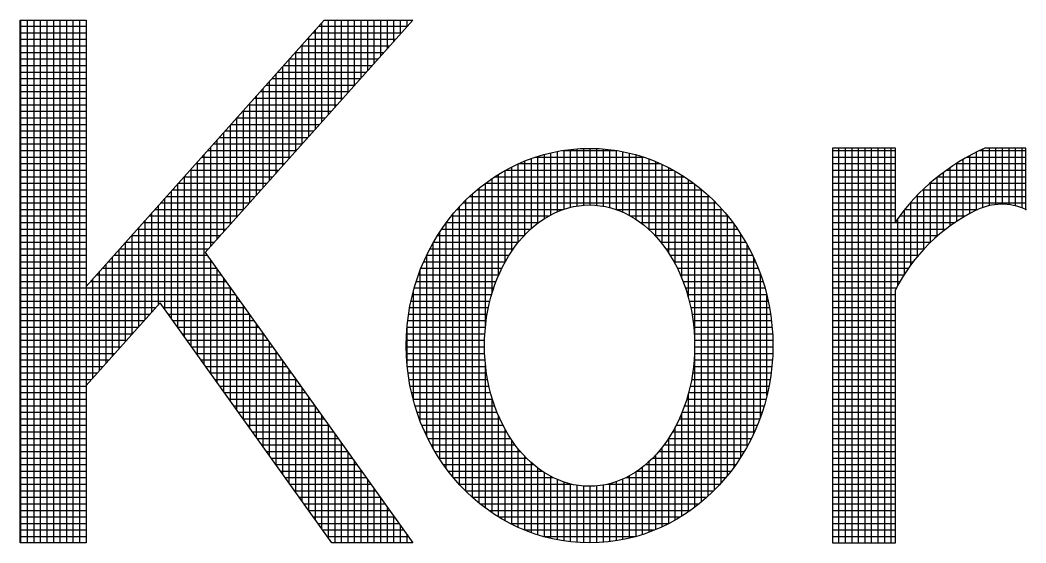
# Model space of a CAD drawing. Header units: inches. Extents: x 2106 to 2947, y -14 to 580.
# Drawn here: x 2810.626 to 2813.295, y 86.06 to 87.448 of the extents above; entities that cross this region are included whole.
import ezdxf

# ---------------------------------------------------------------- set-up
doc = ezdxf.new("R2010")
doc.units = ezdxf.units.IN
doc.header["$MEASUREMENT"] = 0
doc.layers.add('BG ÇÑ±¹Áö¿ª³\xad¹æ±â¼úÁÖ½ÄÈ¸»ç CI', color=7, linetype='Continuous')

msp = doc.modelspace()

# ---------------------------------------------------------------- linework, layer by layer
at = {"layer": 'BG ÇÑ±¹Áö¿ª³\xad¹æ±â¼úÁÖ½ÄÈ¸»ç CI', "color": 7, "linetype": 'Continuous', "lineweight": 25}
for p, q in [((2810.6264, 87.4476), (2810.8014, 87.4476)), ((2810.6264, 86.0601), (2810.6264, 87.4476)), ((2810.6286, 86.0601), (2810.6286, 87.4476)), ((2810.6459, 86.0601), (2810.6459, 87.4476)), ((2810.6633, 86.0601), (2810.6633, 87.4476)), ((2810.6807, 86.0601), (2810.6807, 87.4476)), ((2810.698, 86.0601), (2810.698, 87.4476)), ((2810.7154, 86.0601), (2810.7154, 87.4476)), ((2810.7327, 86.0601), (2810.7327, 87.4476)), ((2810.7501, 86.0601), (2810.7501, 87.4476)), ((2810.7675, 86.0601), (2810.7675, 87.4476)), ((2810.7848, 86.0601), (2810.7848, 87.4476)), ((2810.8014, 87.4476), (2810.8014, 86.7407)), ((2810.8014, 86.7407), (2811.4334, 87.4476)), ((2811.6683, 87.4476), (2811.1172, 86.8311)), ((2811.4273, 87.1781), (2811.4273, 87.4408)), ((2811.4334, 87.4476), (2811.6683, 87.4476)), ((2811.4447, 87.1975), (2811.4447, 87.4476)), ((2811.4621, 87.2169), (2811.4621, 87.4476)), ((2811.4794, 87.2364), (2811.4794, 87.4476)), ((2811.4968, 87.2558), (2811.4968, 87.4476)), ((2811.5141, 87.2752), (2811.5141, 87.4476)), ((2811.5315, 87.2946), (2811.5315, 87.4476)), ((2811.5489, 87.314), (2811.5489, 87.4476)), ((2811.5662, 87.3335), (2811.5662, 87.4476)), ((2811.5836, 87.3529), (2811.5836, 87.4476)), ((2811.601, 87.3723), (2811.601, 87.4476)), ((2811.6183, 87.3917), (2811.6183, 87.4476)), ((2811.6357, 87.4112), (2811.6357, 87.4476)), ((2811.6531, 87.4306), (2811.6531, 87.4476)), ((2810.6264, 87.4313), (2810.8014, 87.4313)), ((2810.6264, 87.414), (2810.8014, 87.414)), ((2811.4034, 87.414), (2811.6382, 87.414)), ((2811.41, 87.1587), (2811.41, 87.4213)), ((2811.4189, 87.4313), (2811.6537, 87.4313)), ((2810.6264, 87.3966), (2810.8014, 87.3966)), ((2811.3752, 87.1198), (2811.3752, 87.3825)), ((2811.3878, 87.3966), (2811.6227, 87.3966)), ((2811.3926, 87.1392), (2811.3926, 87.4019)), ((2810.6264, 87.3792), (2810.8014, 87.3792)), ((2810.6264, 87.3619), (2810.8014, 87.3619)), ((2811.3568, 87.3619), (2811.5916, 87.3619)), ((2811.3579, 87.1004), (2811.3579, 87.3631)), ((2811.3723, 87.3792), (2811.6072, 87.3792)), ((2810.6264, 87.3445), (2810.8014, 87.3445)), ((2810.6264, 87.3271), (2810.8014, 87.3271)), ((2811.3257, 87.3271), (2811.5606, 87.3271)), ((2811.3405, 87.081), (2811.3405, 87.3437)), ((2811.3413, 87.3445), (2811.5761, 87.3445)), ((2810.6264, 87.3098), (2810.8014, 87.3098)), ((2811.3058, 87.0421), (2811.3058, 87.3048)), ((2811.3102, 87.3098), (2811.5451, 87.3098)), ((2811.3231, 87.0615), (2811.3231, 87.3242)), ((2810.6264, 87.2924), (2810.8014, 87.2924)), ((2810.6264, 87.275), (2810.8014, 87.275)), ((2811.2792, 87.275), (2811.514, 87.275)), ((2811.2884, 87.0227), (2811.2884, 87.2854)), ((2811.2947, 87.2924), (2811.5295, 87.2924)), ((2810.6264, 87.2577), (2810.8014, 87.2577)), ((2811.2636, 87.2577), (2811.4985, 87.2577)), ((2811.271, 87.0033), (2811.271, 87.266)), ((2810.6264, 87.2403), (2810.8014, 87.2403)), ((2810.6264, 87.223), (2810.8014, 87.223)), ((2811.2326, 87.223), (2811.4674, 87.223)), ((2811.2363, 86.9644), (2811.2363, 87.2271)), ((2811.2481, 87.2403), (2811.483, 87.2403)), ((2811.2537, 86.9839), (2811.2537, 87.2465)), ((2810.6264, 87.2056), (2810.8014, 87.2056)), ((2811.2171, 87.2056), (2811.4519, 87.2056)), ((2811.219, 86.945), (2811.219, 87.2077)), ((2810.6264, 87.1882), (2810.8014, 87.1882)), ((2810.6264, 87.1709), (2810.8014, 87.1709)), ((2811.1842, 86.9062), (2811.1842, 87.1688)), ((2811.186, 87.1709), (2811.4209, 87.1709)), ((2811.2015, 87.1882), (2811.4364, 87.1882)), ((2811.2016, 86.9256), (2811.2016, 87.1883)), ((2810.6264, 87.1535), (2810.8014, 87.1535)), ((2811.1669, 86.8867), (2811.1669, 87.1494)), ((2811.1705, 87.1535), (2811.4053, 87.1535)), ((2810.6264, 87.1361), (2810.8014, 87.1361)), ((2810.6264, 87.1188), (2810.8014, 87.1188)), ((2811.1395, 87.1188), (2811.3743, 87.1188)), ((2811.1495, 86.8673), (2811.1495, 87.13)), ((2811.155, 87.1361), (2811.3898, 87.1361)), ((2810.6264, 87.1014), (2810.8014, 87.1014)), ((2811.1148, 86.5334), (2811.1148, 87.0912)), ((2811.1239, 87.1014), (2811.3588, 87.1014)), ((2811.1321, 86.8479), (2811.1321, 87.1106)), ((2812.0177, 86.9208), (2812.0177, 87.0911)), ((2812.0351, 86.9309), (2812.0351, 87.0955)), ((2812.0524, 86.9392), (2812.0524, 87.0992)), ((2812.0652, 87.1014), (2812.2098, 87.1014)), ((2812.0698, 86.9458), (2812.0698, 87.1021)), ((2812.0872, 86.9509), (2812.0872, 87.1044)), ((2812.1045, 86.9544), (2812.1045, 87.106)), ((2812.1219, 86.9564), (2812.1219, 87.1069)), ((2812.1393, 86.957), (2812.1393, 87.1072)), ((2812.1566, 86.9561), (2812.1566, 87.1068)), ((2812.174, 86.9538), (2812.174, 87.1057)), ((2812.1914, 86.95), (2812.1914, 87.104)), ((2812.2087, 86.9446), (2812.2087, 87.1016)), ((2812.2261, 86.9376), (2812.2261, 87.0985)), ((2812.2435, 86.929), (2812.2435, 87.0946)), ((2812.2608, 86.9185), (2812.2608, 87.0901)), ((2812.7824, 87.1075), (2812.7824, 86.0601)), ((2812.9489, 87.1075), (2812.7824, 87.1075)), ((2812.7824, 87.1014), (2812.9489, 87.1014)), ((2812.7991, 86.0601), (2812.7991, 87.1075)), ((2812.8165, 86.0601), (2812.8165, 87.1075)), ((2812.8339, 86.0601), (2812.8339, 87.1075)), ((2812.8512, 86.0601), (2812.8512, 87.1075)), ((2812.8686, 86.0601), (2812.8686, 87.1075)), ((2812.8859, 86.0601), (2812.8859, 87.1075)), ((2812.9033, 86.0601), (2812.9033, 87.1075)), ((2812.9207, 86.0601), (2812.9207, 87.1075)), ((2812.938, 86.0601), (2812.938, 87.1075)), ((2812.9489, 86.9123), (2812.9489, 87.1075)), ((2813.1464, 86.9341), (2813.1464, 87.0877)), ((2813.1638, 86.9431), (2813.1638, 87.0967)), ((2813.1734, 87.1014), (2813.2953, 87.1014)), ((2813.1811, 86.9503), (2813.1811, 87.105)), ((2813.2953, 87.1075), (2813.1868, 87.1075)), ((2813.1985, 86.9552), (2813.1985, 87.1075)), ((2813.2159, 86.958), (2813.2159, 87.1075)), ((2813.2332, 86.9588), (2813.2332, 87.1075)), ((2813.2506, 86.9576), (2813.2506, 87.1075)), ((2813.268, 86.9545), (2813.268, 87.1075)), ((2813.2853, 86.9492), (2813.2853, 87.1075)), ((2813.2953, 86.9451), (2813.2953, 87.1075)), ((2810.6264, 87.084), (2810.8014, 87.084)), ((2810.6264, 87.0667), (2810.8014, 87.0667)), ((2811.0929, 87.0667), (2811.3277, 87.0667)), ((2811.0974, 86.5577), (2811.0974, 87.0717)), ((2811.1084, 87.084), (2811.3432, 87.084)), ((2811.9483, 86.8578), (2811.9483, 87.066)), ((2811.9498, 87.0667), (2812.3252, 87.0667)), ((2811.9656, 86.8776), (2811.9656, 87.0734)), ((2811.983, 86.8944), (2811.983, 87.0801)), ((2811.9944, 87.084), (2812.2806, 87.084)), ((2812.0004, 86.9087), (2812.0004, 87.086)), ((2812.2782, 86.906), (2812.2782, 87.0848)), ((2812.2956, 86.8912), (2812.2956, 87.0788)), ((2812.3129, 86.8738), (2812.3129, 87.072)), ((2812.3303, 86.8533), (2812.3303, 87.0643)), ((2812.7824, 87.084), (2812.9489, 87.084)), ((2812.7824, 87.0667), (2812.9489, 87.0667)), ((2813.1105, 87.0667), (2813.2953, 87.0667)), ((2813.1117, 86.9133), (2813.1117, 87.0674)), ((2813.129, 86.9242), (2813.129, 87.078)), ((2813.1397, 87.084), (2813.2953, 87.084)), ((2810.6264, 87.0493), (2810.8014, 87.0493)), ((2811.0774, 87.0493), (2811.3122, 87.0493)), ((2811.08, 86.582), (2811.08, 87.0523)), ((2811.8962, 86.7705), (2811.8962, 87.0382)), ((2811.9135, 86.8059), (2811.9135, 87.0484)), ((2811.9151, 87.0493), (2812.3599, 87.0493)), ((2811.9309, 86.8343), (2811.9309, 87.0577)), ((2812.3476, 86.8289), (2812.3476, 87.0558)), ((2812.365, 86.7994), (2812.365, 87.0464)), ((2812.3824, 86.762), (2812.3824, 87.036)), ((2812.7824, 87.0493), (2812.9489, 87.0493)), ((2813.077, 86.8881), (2813.077, 87.0436)), ((2813.0848, 87.0493), (2813.2953, 87.0493)), ((2813.0943, 86.9013), (2813.0943, 87.0559)), ((2810.6264, 87.0319), (2810.8014, 87.0319)), ((2810.6264, 87.0146), (2810.8014, 87.0146)), ((2811.0453, 86.6306), (2811.0453, 87.0135)), ((2811.0463, 87.0146), (2811.2811, 87.0146)), ((2811.0618, 87.0319), (2811.2967, 87.0319)), ((2811.0627, 86.6063), (2811.0627, 87.0329)), ((2811.8612, 87.0146), (2812.4138, 87.0146)), ((2811.8614, 86.6355), (2811.8614, 87.0147)), ((2811.8788, 86.7227), (2811.8788, 87.027)), ((2811.8862, 87.0319), (2812.3888, 87.0319)), ((2812.3997, 86.7102), (2812.3997, 87.0246)), ((2812.4171, 86.1552), (2812.4171, 87.0121)), ((2812.7824, 87.0319), (2812.9489, 87.0319)), ((2812.7824, 87.0146), (2812.9489, 87.0146)), ((2813.041, 87.0146), (2813.2953, 87.0146)), ((2813.0422, 86.8576), (2813.0422, 87.0157)), ((2813.0596, 86.8736), (2813.0596, 87.0302)), ((2813.0618, 87.0319), (2813.2953, 87.0319)), ((2810.6264, 86.9972), (2810.8014, 86.9972)), ((2811.0279, 86.6549), (2811.0279, 86.994)), ((2811.0308, 86.9972), (2811.2656, 86.9972)), ((2811.8267, 86.1808), (2811.8267, 86.9864)), ((2811.8392, 86.9972), (2812.4358, 86.9972)), ((2811.8441, 86.166), (2811.8441, 87.0012)), ((2812.4345, 86.1689), (2812.4345, 86.9983)), ((2812.4518, 86.184), (2812.4518, 86.9832)), ((2812.7824, 86.9972), (2812.9489, 86.9972)), ((2813.0075, 86.8202), (2813.0075, 86.9829)), ((2813.022, 86.9972), (2813.2953, 86.9972)), ((2813.0249, 86.8399), (2813.0249, 87)), ((2810.6264, 86.9798), (2810.8014, 86.9798)), ((2810.6264, 86.9625), (2810.8014, 86.9625)), ((2810.9932, 86.6925), (2810.9932, 86.9552)), ((2810.9997, 86.9625), (2811.2346, 86.9625)), ((2811.0106, 86.6792), (2811.0106, 86.9746)), ((2811.0153, 86.9798), (2811.2501, 86.9798)), ((2811.8017, 86.9625), (2812.4733, 86.9625)), ((2811.8093, 86.1971), (2811.8093, 86.9702)), ((2811.8195, 86.9798), (2812.4555, 86.9798)), ((2812.4692, 86.2007), (2812.4692, 86.9666)), ((2812.7824, 86.9798), (2812.9489, 86.9798)), ((2812.7824, 86.9625), (2812.9489, 86.9625)), ((2812.9886, 86.9625), (2813.2953, 86.9625)), ((2812.9901, 86.798), (2812.9901, 86.9642)), ((2813.0046, 86.9798), (2813.2953, 86.9798)), ((2810.6264, 86.9451), (2810.8014, 86.9451)), ((2810.6264, 86.9278), (2810.8014, 86.9278)), ((2810.9687, 86.9278), (2811.2035, 86.9278)), ((2810.9759, 86.6731), (2810.9759, 86.9358)), ((2810.9842, 86.9451), (2811.2191, 86.9451)), ((2811.7709, 86.9278), (2812.0293, 86.9278)), ((2811.7746, 86.2349), (2811.7746, 86.9323)), ((2811.7856, 86.9451), (2812.0677, 86.9451)), ((2811.792, 86.2151), (2811.792, 86.9522)), ((2812.2073, 86.9451), (2812.4894, 86.9451)), ((2812.2456, 86.9278), (2812.5041, 86.9278)), ((2812.4866, 86.219), (2812.4866, 86.9483)), ((2812.5039, 86.2393), (2812.5039, 86.928)), ((2812.7824, 86.9451), (2812.9489, 86.9451)), ((2812.7824, 86.9278), (2812.9489, 86.9278)), ((2812.9602, 86.9278), (2813.1351, 86.9278)), ((2812.9728, 86.7729), (2812.9728, 86.9438)), ((2812.9738, 86.9451), (2813.1681, 86.9451)), ((2810.6264, 86.9104), (2810.8014, 86.9104)), ((2810.9532, 86.9104), (2811.188, 86.9104)), ((2810.9585, 86.6537), (2810.9585, 86.9163)), ((2811.7573, 86.2571), (2811.7573, 86.9102)), ((2811.7574, 86.9104), (2812.0026, 86.9104)), ((2812.2724, 86.9104), (2812.5176, 86.9104)), ((2812.5213, 86.2619), (2812.5213, 86.9054)), ((2812.7824, 86.9104), (2813.1074, 86.9104)), ((2812.9554, 86.7437), (2812.9554, 86.9213)), ((2810.6264, 86.893), (2810.8014, 86.893)), ((2810.6264, 86.8757), (2810.8014, 86.8757)), ((2810.9221, 86.8757), (2811.157, 86.8757)), ((2810.9238, 86.6148), (2810.9238, 86.8775)), ((2810.9376, 86.893), (2811.1725, 86.893)), ((2810.9411, 86.6342), (2810.9411, 86.8969)), ((2811.7337, 86.8757), (2811.9638, 86.8757)), ((2811.7399, 86.282), (2811.7399, 86.8853)), ((2811.745, 86.893), (2811.9815, 86.893)), ((2812.2935, 86.893), (2812.5299, 86.893)), ((2812.3112, 86.8757), (2812.5413, 86.8757)), ((2812.5387, 86.2875), (2812.5387, 86.8798)), ((2812.7824, 86.893), (2813.0833, 86.893)), ((2812.7824, 86.8757), (2813.062, 86.8757)), ((2810.6264, 86.8583), (2810.8014, 86.8583)), ((2810.9064, 86.5954), (2810.9064, 86.8581)), ((2810.9066, 86.8583), (2811.1414, 86.8583)), ((2811.7225, 86.3104), (2811.7225, 86.8569)), ((2811.7233, 86.8583), (2811.9487, 86.8583)), ((2812.3263, 86.8583), (2812.5517, 86.8583)), ((2812.556, 86.3168), (2812.556, 86.8505)), ((2812.7824, 86.8583), (2813.043, 86.8583)), ((2810.6264, 86.8409), (2810.8014, 86.8409)), ((2810.6264, 86.8236), (2810.8014, 86.8236)), ((2810.8755, 86.8236), (2811.1226, 86.8236)), ((2810.889, 86.576), (2810.889, 86.8387)), ((2810.8911, 86.8409), (2811.1259, 86.8409)), ((2811.1172, 86.8311), (2811.6683, 86.0601)), ((2811.7051, 86.8236), (2811.9239, 86.8236)), ((2811.7052, 86.3436), (2811.7052, 86.8237)), ((2811.7138, 86.8409), (2811.9355, 86.8409)), ((2812.3395, 86.8409), (2812.5612, 86.8409)), ((2812.3511, 86.8236), (2812.5699, 86.8236)), ((2812.7824, 86.8409), (2813.0259, 86.8409)), ((2812.7824, 86.8236), (2813.0104, 86.8236)), ((2810.6264, 86.8062), (2810.8014, 86.8062)), ((2810.8543, 86.5371), (2810.8543, 86.7998)), ((2810.86, 86.8062), (2811.135, 86.8062)), ((2810.8717, 86.5566), (2810.8717, 86.8192)), ((2811.1321, 86.5091), (2811.1321, 86.8102)), ((2811.6972, 86.8062), (2811.9137, 86.8062)), ((2812.3613, 86.8062), (2812.5778, 86.8062)), ((2812.5734, 86.3512), (2812.5734, 86.8161)), ((2812.7824, 86.8062), (2812.9963, 86.8062)), ((2810.6264, 86.7888), (2810.8014, 86.7888)), ((2810.6264, 86.7715), (2810.8014, 86.7715)), ((2810.829, 86.7715), (2811.1598, 86.7715)), ((2810.8369, 86.5177), (2810.8369, 86.7804)), ((2810.8445, 86.7888), (2811.1474, 86.7888)), ((2811.1495, 86.4848), (2811.1495, 86.7859)), ((2811.6834, 86.7715), (2811.8966, 86.7715)), ((2811.6878, 86.384), (2811.6878, 86.7833)), ((2811.69, 86.7888), (2811.9046, 86.7888)), ((2812.3704, 86.7888), (2812.585, 86.7888)), ((2812.3784, 86.7715), (2812.5916, 86.7715)), ((2812.5907, 86.3935), (2812.5907, 86.7738)), ((2812.7824, 86.7888), (2812.9835, 86.7888)), ((2812.7824, 86.7715), (2812.9719, 86.7715)), ((2810.6264, 86.7541), (2810.8014, 86.7541)), ((2810.8022, 86.4789), (2810.8022, 86.7415)), ((2810.8134, 86.7541), (2811.1722, 86.7541)), ((2810.8196, 86.4983), (2810.8196, 86.761)), ((2811.1669, 86.4605), (2811.1669, 86.7616)), ((2811.6775, 86.7541), (2811.8895, 86.7541)), ((2812.3855, 86.7541), (2812.5975, 86.7541)), ((2812.7824, 86.7541), (2812.9613, 86.7541)), ((2810.6264, 86.7367), (2811.1846, 86.7367)), ((2810.6264, 86.7194), (2811.197, 86.7194)), ((2811.1842, 86.4362), (2811.1842, 86.7373)), ((2811.6677, 86.7194), (2811.8778, 86.7194)), ((2811.6704, 86.4373), (2811.6704, 86.73)), ((2811.6723, 86.7367), (2811.8833, 86.7367)), ((2812.3917, 86.7367), (2812.6027, 86.7367)), ((2812.3972, 86.7194), (2812.6073, 86.7194)), ((2812.6081, 86.4511), (2812.6081, 86.7162)), ((2812.7824, 86.7367), (2812.9517, 86.7367)), ((2812.7824, 86.7194), (2812.9489, 86.7194)), ((2812.9489, 86.0601), (2812.9489, 86.7314)), ((2810.6264, 86.702), (2811.2095, 86.702)), ((2810.9976, 86.6974), (2810.8014, 86.478)), ((2811.4531, 86.0601), (2810.9976, 86.6974)), ((2811.2016, 86.4119), (2811.2016, 86.713)), ((2811.219, 86.3876), (2811.219, 86.6887)), ((2811.6636, 86.702), (2811.8731, 86.702)), ((2812.4019, 86.702), (2812.6114, 86.702)), ((2812.7824, 86.702), (2812.9489, 86.702)), ((2810.6264, 86.6847), (2810.9862, 86.6847)), ((2810.6264, 86.6673), (2810.9707, 86.6673)), ((2811.0067, 86.6847), (2811.2219, 86.6847)), ((2811.0191, 86.6673), (2811.2343, 86.6673)), ((2811.2363, 86.3633), (2811.2363, 86.6644)), ((2811.6573, 86.6673), (2811.8658, 86.6673)), ((2811.6602, 86.6847), (2811.8691, 86.6847)), ((2812.4059, 86.6847), (2812.6148, 86.6847)), ((2812.4092, 86.6673), (2812.6177, 86.6673)), ((2812.7824, 86.6847), (2812.9489, 86.6847)), ((2812.7824, 86.6673), (2812.9489, 86.6673)), ((2810.6264, 86.6499), (2810.9551, 86.6499)), ((2811.0315, 86.6499), (2811.2467, 86.6499)), ((2811.2537, 86.339), (2811.2537, 86.6401)), ((2811.6549, 86.6499), (2811.8632, 86.6499)), ((2812.4118, 86.6499), (2812.62, 86.6499)), ((2812.7824, 86.6499), (2812.9489, 86.6499)), ((2810.6264, 86.6326), (2810.9396, 86.6326)), ((2810.6264, 86.6152), (2810.9241, 86.6152)), ((2811.0439, 86.6326), (2811.2591, 86.6326)), ((2811.0563, 86.6152), (2811.2715, 86.6152)), ((2811.271, 86.3147), (2811.271, 86.6158)), ((2811.6519, 86.6152), (2811.8597, 86.6152)), ((2811.6531, 86.5358), (2811.6531, 86.6314)), ((2811.6532, 86.6326), (2811.8611, 86.6326)), ((2812.4138, 86.6326), (2812.6218, 86.6326)), ((2812.4153, 86.6152), (2812.6231, 86.6152)), ((2812.7824, 86.6326), (2812.9489, 86.6326)), ((2812.7824, 86.6152), (2812.9489, 86.6152)), ((2810.6264, 86.5978), (2810.9086, 86.5978)), ((2810.6264, 86.5805), (2810.893, 86.5805)), ((2811.0687, 86.5978), (2811.2839, 86.5978)), ((2811.0811, 86.5805), (2811.2963, 86.5805)), ((2811.2884, 86.2905), (2811.2884, 86.5915)), ((2811.651, 86.5805), (2811.8588, 86.5805)), ((2811.6512, 86.5978), (2811.8589, 86.5978)), ((2812.4161, 86.5978), (2812.6238, 86.5978)), ((2812.4162, 86.5805), (2812.624, 86.5805)), ((2812.7824, 86.5978), (2812.9489, 86.5978)), ((2812.7824, 86.5805), (2812.9489, 86.5805)), ((2810.6264, 86.5631), (2810.8775, 86.5631)), ((2811.0935, 86.5631), (2811.3087, 86.5631)), ((2811.3058, 86.2662), (2811.3058, 86.5672)), ((2811.6514, 86.5631), (2811.8592, 86.5631)), ((2812.4158, 86.5631), (2812.6236, 86.5631)), ((2812.7824, 86.5631), (2812.9489, 86.5631)), ((2810.6264, 86.5457), (2810.862, 86.5457)), ((2810.6264, 86.5284), (2810.8465, 86.5284)), ((2811.106, 86.5457), (2811.3211, 86.5457)), ((2811.1184, 86.5284), (2811.3336, 86.5284)), ((2811.3231, 86.2419), (2811.3231, 86.543)), ((2811.6523, 86.5457), (2811.8602, 86.5457)), ((2811.6538, 86.5284), (2811.8618, 86.5284)), ((2811.8614, 86.1525), (2811.8614, 86.5318)), ((2812.4132, 86.5284), (2812.6212, 86.5284)), ((2812.4148, 86.5457), (2812.6227, 86.5457)), ((2812.7824, 86.5457), (2812.9489, 86.5457)), ((2812.7824, 86.5284), (2812.9489, 86.5284)), ((2810.6264, 86.511), (2810.8309, 86.511)), ((2811.1308, 86.511), (2811.346, 86.511)), ((2811.3405, 86.2176), (2811.3405, 86.5187)), ((2811.6557, 86.511), (2811.8641, 86.511)), ((2812.4109, 86.511), (2812.6193, 86.511)), ((2812.7824, 86.511), (2812.9489, 86.511)), ((2810.6264, 86.4936), (2810.8154, 86.4936)), ((2810.6264, 86.4763), (2810.8014, 86.4763)), ((2810.8014, 86.478), (2810.8014, 86.0601)), ((2811.1432, 86.4936), (2811.3584, 86.4936)), ((2811.1556, 86.4763), (2811.3708, 86.4763)), ((2811.3579, 86.1933), (2811.3579, 86.4944)), ((2811.6583, 86.4936), (2811.867, 86.4936)), ((2811.6614, 86.4763), (2811.8705, 86.4763)), ((2812.4045, 86.4763), (2812.6136, 86.4763)), ((2812.408, 86.4936), (2812.6167, 86.4936)), ((2812.7824, 86.4936), (2812.9489, 86.4936)), ((2812.7824, 86.4763), (2812.9489, 86.4763)), ((2810.6264, 86.4589), (2810.8014, 86.4589)), ((2811.168, 86.4589), (2811.3832, 86.4589)), ((2811.3752, 86.169), (2811.3752, 86.4701)), ((2811.665, 86.4589), (2811.8748, 86.4589)), ((2812.3997, 86.1427), (2812.3997, 86.457)), ((2812.4002, 86.4589), (2812.61, 86.4589)), ((2812.7824, 86.4589), (2812.9489, 86.4589)), ((2810.6264, 86.4416), (2810.8014, 86.4416)), ((2810.6264, 86.4242), (2810.8014, 86.4242)), ((2811.1804, 86.4416), (2811.3956, 86.4416)), ((2811.1928, 86.4242), (2811.408, 86.4242)), ((2811.3926, 86.1447), (2811.3926, 86.4458)), ((2811.41, 86.1204), (2811.41, 86.4215)), ((2811.6693, 86.4416), (2811.8797, 86.4416)), ((2811.6741, 86.4242), (2811.8854, 86.4242)), ((2811.8788, 86.1402), (2811.8788, 86.4446)), ((2812.3896, 86.4242), (2812.6009, 86.4242)), ((2812.3953, 86.4416), (2812.6057, 86.4416)), ((2812.7824, 86.4416), (2812.9489, 86.4416)), ((2812.7824, 86.4242), (2812.9489, 86.4242)), ((2810.6264, 86.4068), (2810.8014, 86.4068)), ((2811.2052, 86.4068), (2811.4204, 86.4068)), ((2811.4273, 86.0961), (2811.4273, 86.3972)), ((2811.6796, 86.4068), (2811.892, 86.4068)), ((2811.8962, 86.129), (2811.8962, 86.3968)), ((2812.3824, 86.1312), (2812.3824, 86.4052)), ((2812.383, 86.4068), (2812.5954, 86.4068)), ((2812.7824, 86.4068), (2812.9489, 86.4068)), ((2810.6264, 86.3895), (2810.8014, 86.3895)), ((2810.6264, 86.3721), (2810.8014, 86.3721)), ((2811.2176, 86.3895), (2811.4328, 86.3895)), ((2811.2301, 86.3721), (2811.4453, 86.3721)), ((2811.4447, 86.0718), (2811.4447, 86.3729)), ((2811.6857, 86.3895), (2811.8994, 86.3895)), ((2811.6925, 86.3721), (2811.9078, 86.3721)), ((2812.365, 86.1209), (2812.365, 86.3679)), ((2812.3672, 86.3721), (2812.5825, 86.3721)), ((2812.3756, 86.3895), (2812.5893, 86.3895)), ((2812.7824, 86.3895), (2812.9489, 86.3895)), ((2812.7824, 86.3721), (2812.9489, 86.3721)), ((2810.6264, 86.3547), (2810.8014, 86.3547)), ((2811.2425, 86.3547), (2811.4577, 86.3547)), ((2811.4621, 86.0601), (2811.4621, 86.3486)), ((2811.7, 86.3547), (2811.9173, 86.3547)), ((2811.9135, 86.1189), (2811.9135, 86.3613)), ((2812.3577, 86.3547), (2812.575, 86.3547)), ((2812.7824, 86.3547), (2812.9489, 86.3547)), ((2810.6264, 86.3374), (2810.8014, 86.3374)), ((2810.6264, 86.32), (2810.8014, 86.32)), ((2811.2549, 86.3374), (2811.4701, 86.3374)), ((2811.2673, 86.32), (2811.4825, 86.32)), ((2811.4794, 86.0601), (2811.4794, 86.3243)), ((2811.7082, 86.3374), (2811.928, 86.3374)), ((2811.7172, 86.32), (2811.9401, 86.32)), ((2811.9309, 86.1096), (2811.9309, 86.333)), ((2812.3303, 86.1029), (2812.3303, 86.314)), ((2812.3349, 86.32), (2812.5578, 86.32)), ((2812.347, 86.3374), (2812.5668, 86.3374)), ((2812.3476, 86.1114), (2812.3476, 86.3383)), ((2812.7824, 86.3374), (2812.9489, 86.3374)), ((2812.7824, 86.32), (2812.9489, 86.32)), ((2810.6264, 86.3026), (2810.8014, 86.3026)), ((2811.2797, 86.3026), (2811.4949, 86.3026)), ((2811.4968, 86.0601), (2811.4968, 86.3)), ((2811.727, 86.3026), (2811.954, 86.3026)), ((2811.9483, 86.1013), (2811.9483, 86.3095)), ((2811.9656, 86.0938), (2811.9656, 86.2897)), ((2812.3129, 86.0953), (2812.3129, 86.2935)), ((2812.321, 86.3026), (2812.548, 86.3026)), ((2812.7824, 86.3026), (2812.9489, 86.3026)), ((2810.6264, 86.2853), (2810.8014, 86.2853)), ((2810.6264, 86.2679), (2810.8014, 86.2679)), ((2811.2921, 86.2853), (2811.5073, 86.2853)), ((2811.3045, 86.2679), (2811.5197, 86.2679)), ((2811.5141, 86.0601), (2811.5141, 86.2757)), ((2811.7378, 86.2853), (2811.9699, 86.2853)), ((2811.7494, 86.2679), (2811.9887, 86.2679)), ((2811.983, 86.0872), (2811.983, 86.2729)), ((2812.2782, 86.0824), (2812.2782, 86.2613)), ((2812.2863, 86.2679), (2812.5256, 86.2679)), ((2812.2956, 86.0885), (2812.2956, 86.2761)), ((2812.3051, 86.2853), (2812.5372, 86.2853)), ((2812.7824, 86.2853), (2812.9489, 86.2853)), ((2812.7824, 86.2679), (2812.9489, 86.2679)), ((2810.6264, 86.2505), (2810.8014, 86.2505)), ((2810.6264, 86.2332), (2810.8014, 86.2332)), ((2811.3169, 86.2505), (2811.5321, 86.2505)), ((2811.3293, 86.2332), (2811.5445, 86.2332)), ((2811.5315, 86.0601), (2811.5315, 86.2514)), ((2811.7622, 86.2505), (2812.0116, 86.2505)), ((2811.7761, 86.2332), (2812.0414, 86.2332)), ((2812.0004, 86.0813), (2812.0004, 86.2586)), ((2812.0177, 86.0762), (2812.0177, 86.2465)), ((2812.0351, 86.0718), (2812.0351, 86.2364)), ((2812.2336, 86.2332), (2812.4989, 86.2332)), ((2812.2435, 86.0726), (2812.2435, 86.2383)), ((2812.2608, 86.0772), (2812.2608, 86.2488)), ((2812.2634, 86.2505), (2812.5128, 86.2505)), ((2812.7824, 86.2505), (2812.9489, 86.2505)), ((2812.7824, 86.2332), (2812.9489, 86.2332)), ((2810.6264, 86.2158), (2810.8014, 86.2158)), ((2811.3418, 86.2158), (2811.557, 86.2158)), ((2811.5489, 86.0601), (2811.5489, 86.2271)), ((2811.7913, 86.2158), (2812.0897, 86.2158)), ((2812.0524, 86.0681), (2812.0524, 86.2281)), ((2812.0698, 86.0652), (2812.0698, 86.2214)), ((2812.0872, 86.0629), (2812.0872, 86.2164)), ((2812.1045, 86.0613), (2812.1045, 86.2129)), ((2812.1219, 86.0603), (2812.1219, 86.2109)), ((2812.1393, 86.0601), (2812.1393, 86.2103)), ((2812.1566, 86.0605), (2812.1566, 86.2112)), ((2812.174, 86.0615), (2812.174, 86.2135)), ((2812.1853, 86.2158), (2812.4837, 86.2158)), ((2812.1914, 86.0633), (2812.1914, 86.2173)), ((2812.2087, 86.0657), (2812.2087, 86.2227)), ((2812.2261, 86.0688), (2812.2261, 86.2296)), ((2812.7824, 86.2158), (2812.9489, 86.2158)), ((2810.6264, 86.1984), (2810.8014, 86.1984)), ((2810.6264, 86.1811), (2810.8014, 86.1811)), ((2811.3542, 86.1984), (2811.5694, 86.1984)), ((2811.3666, 86.1811), (2811.5818, 86.1811)), ((2811.5662, 86.0601), (2811.5662, 86.2028)), ((2811.808, 86.1984), (2812.467, 86.1984)), ((2811.8264, 86.1811), (2812.4486, 86.1811)), ((2812.7824, 86.1984), (2812.9489, 86.1984)), ((2812.7824, 86.1811), (2812.9489, 86.1811)), ((2810.6264, 86.1637), (2810.8014, 86.1637)), ((2811.379, 86.1637), (2811.5942, 86.1637)), ((2811.5836, 86.0601), (2811.5836, 86.1785)), ((2811.601, 86.0601), (2811.601, 86.1542)), ((2811.8469, 86.1637), (2812.4281, 86.1637)), ((2812.7824, 86.1637), (2812.9489, 86.1637)), ((2810.6264, 86.1464), (2810.8014, 86.1464)), ((2810.6264, 86.129), (2810.8014, 86.129)), ((2811.3914, 86.1464), (2811.6066, 86.1464)), ((2811.4038, 86.129), (2811.619, 86.129)), ((2811.6183, 86.0601), (2811.6183, 86.1299)), ((2811.87, 86.1464), (2812.405, 86.1464)), ((2811.8962, 86.129), (2812.3788, 86.129)), ((2812.7824, 86.1464), (2812.9489, 86.1464)), ((2812.7824, 86.129), (2812.9489, 86.129)), ((2810.6264, 86.1116), (2810.8014, 86.1116)), ((2811.4162, 86.1116), (2811.6314, 86.1116)), ((2811.6357, 86.0601), (2811.6357, 86.1056)), ((2811.927, 86.1116), (2812.348, 86.1116)), ((2812.7824, 86.1116), (2812.9489, 86.1116)), ((2810.6264, 86.0943), (2810.8014, 86.0943)), ((2810.6264, 86.0769), (2810.8014, 86.0769)), ((2811.4286, 86.0943), (2811.6438, 86.0943)), ((2811.441, 86.0769), (2811.6562, 86.0769)), ((2811.6531, 86.0601), (2811.6531, 86.0813)), ((2811.9646, 86.0943), (2812.3104, 86.0943)), ((2812.0151, 86.0769), (2812.2599, 86.0769)), ((2812.7824, 86.0943), (2812.9489, 86.0943)), ((2812.7824, 86.0769), (2812.9489, 86.0769)), ((2810.8014, 86.0601), (2810.6264, 86.0601)), ((2811.6683, 86.0601), (2811.4531, 86.0601)), ((2812.7824, 86.0601), (2812.9489, 86.0601))]:
    msp.add_line(p, q, dxfattribs=at)
for centre, radius, start, end in [((2813.4197, 86.5812), 0.5756, 113.87, 144.8809), ((2813.2317, 86.8041), 0.1547, 65.7198, 116.2531), ((2813.3747, 86.5141), 0.4781, 116.2531, 152.9592)]:
    msp.add_arc(centre, radius, start, end, dxfattribs=at)
for major_axis, ratio in [((0, 0.5236), 0.929113), ((0, -0.3734), 0.746606)]:
    msp.add_ellipse((2812.1375, 86.5836), major_axis=major_axis, ratio=ratio, dxfattribs=at)
msp.add_point((2813.2952, 86.9451), dxfattribs=at)

doc.saveas('drawing.dxf')
